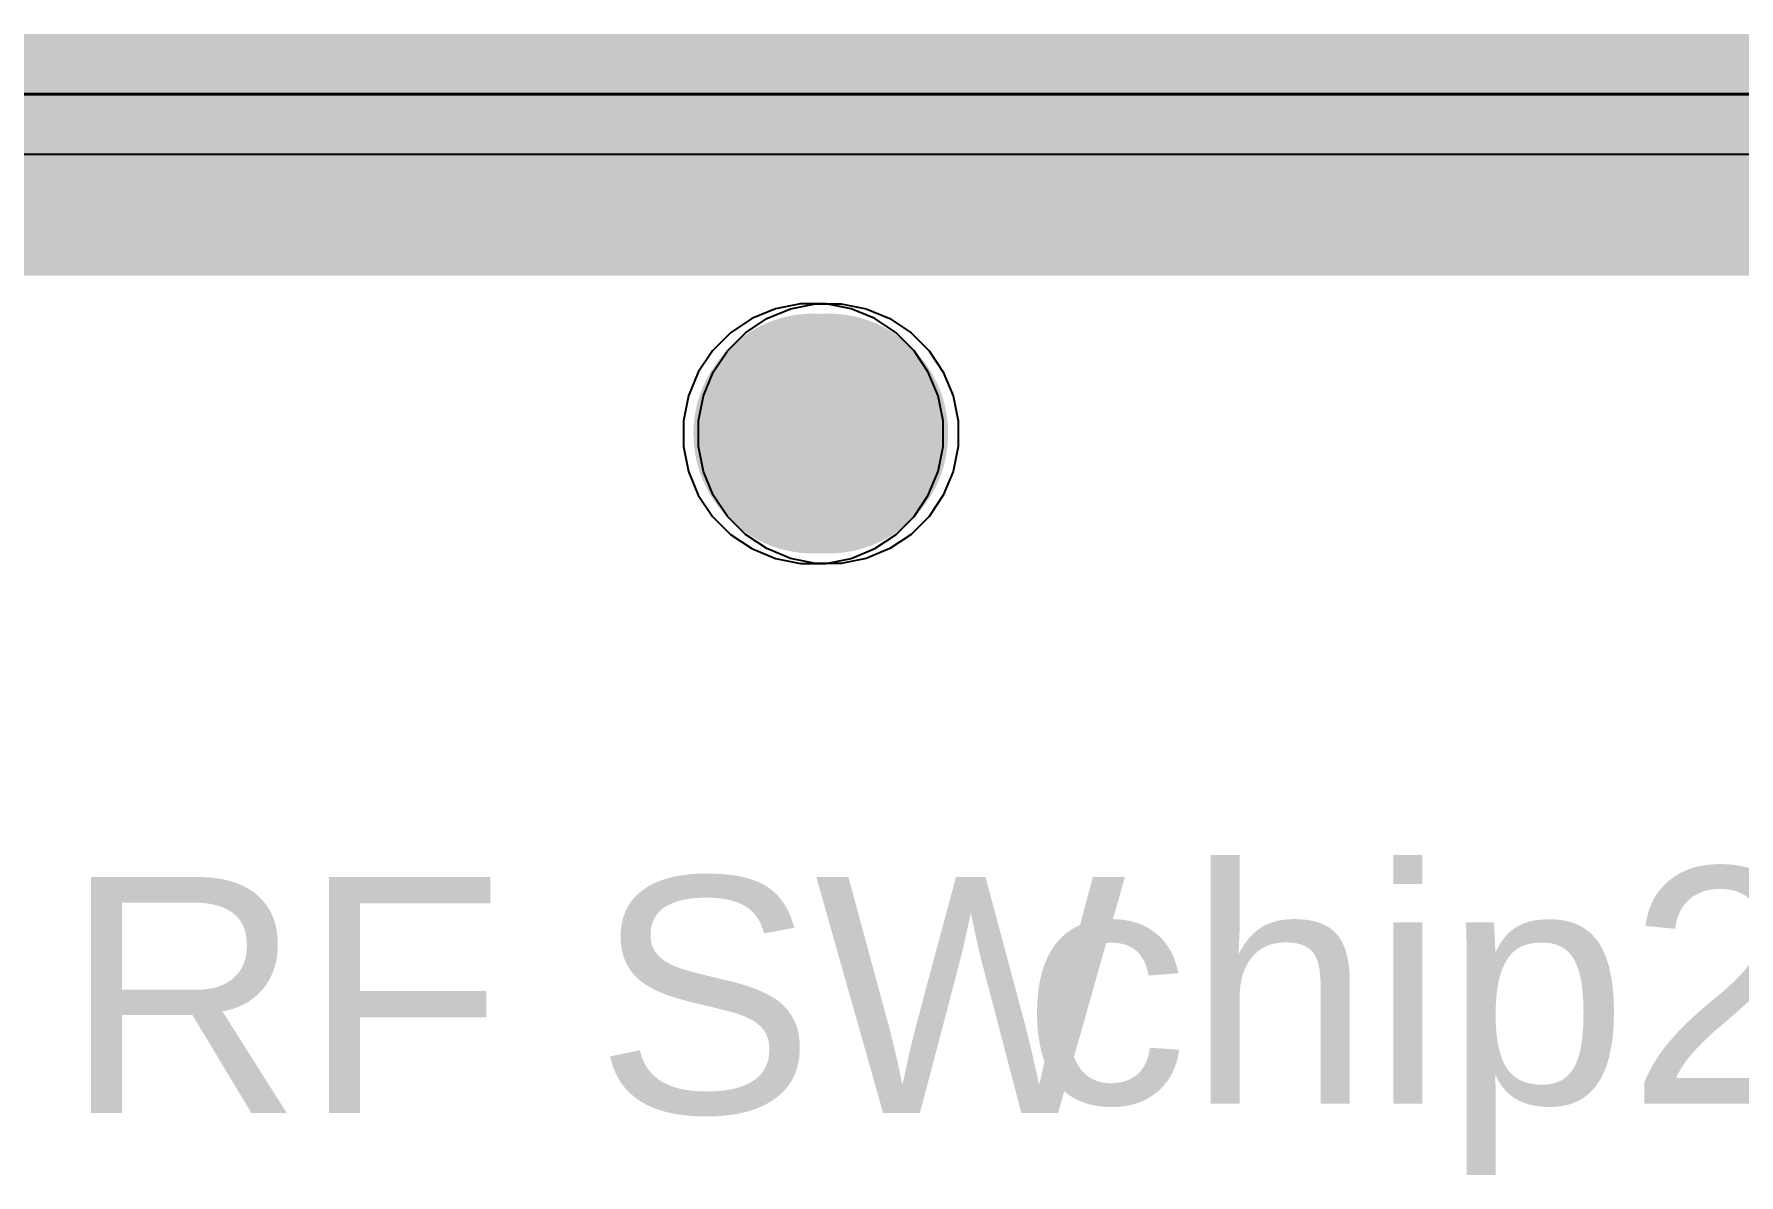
# Model space of a CAD drawing. Header units: inches. Extents: x -0.3 to 12.2, y -3.2 to 4.4.
# Drawn here: x 2.6 to 3.169, y 3.115 to 3.496 of the extents above; entities that cross this region are included whole.
import ezdxf

# ---------------------------------------------------------------- set-up
doc = ezdxf.new("R2010")
doc.units = ezdxf.units.IN
doc.header["$MEASUREMENT"] = 0
for name, color, linetype in [('Board', 76, 'Continuous'), ('Board Layer Stack Bottom Solder', 6, 'Continuous'), ('Bottom Layer_L8', 5, 'Continuous'), ('Bottom Paste', 16, 'Continuous'), ('Keep-Out Layer', 6, 'Continuous'), ('Plane_L2', 76, 'Continuous'), ('Plane_L4', 136, 'Continuous'), ('Plane_L5', 16, 'Continuous'), ('Plane_L7', 216, 'Continuous'), ('Top Overlay', 2, 'Continuous'), ('Top Paste', 8, 'Continuous'), ('Top Solder', 216, 'Continuous'), ('TOP_L1', 1, 'Continuous')]:
    doc.layers.add(name, color=color, linetype=linetype)
doc.styles.add('Arial', font='', dxfattribs={"height": 0.2})
doc.styles.get('Arial').set_extended_font_data('Arial')

# ---------------------------------------------------------------- blocks, each defined once
blk = doc.blocks.new('FIDUCIAL_B_167')
at = {"layer": 'Board Layer Stack Bottom Solder'}
h = blk.add_hatch(color=6, dxfattribs=at)
edge = h.paths.add_edge_path()
edge.add_arc((0, 0), 0.04, 0, 360)
at = {"layer": 'Bottom Layer_L8'}
h = blk.add_hatch(color=5, dxfattribs=at)
edge = h.paths.add_edge_path()
edge.add_arc((0, 0), 0.02, 0, 360)
at = {"layer": 'Bottom Paste'}
h = blk.add_hatch(color=16, dxfattribs=at)
edge = h.paths.add_edge_path()
edge.add_arc((0, 0), 0.02, 0, 360)
at = {"layer": 'Bottom Layer_L8'}
for p, q in [((-0.02051, 0.03838), (-0.01263, 0.04164)), ((-0.01263, 0.04164), (-0.00427, 0.04331)), ((-0.00427, 0.04331), (0, 0.04331)), ((0, 0.04331), (0.00427, 0.04331)), ((0.00427, 0.04331), (0.01263, 0.04164)), ((0.01263, 0.04164), (0.02051, 0.03838)), ((-0.02761, 0.03364), (-0.02051, 0.03838)), ((0.02051, 0.03838), (0.02761, 0.03364)), ((-0.03364, 0.02761), (-0.02761, 0.03364)), ((0.02761, 0.03364), (0.03364, 0.02761)), ((-0.03838, 0.02051), (-0.03364, 0.02761)), ((0.03364, 0.02761), (0.03838, 0.02051)), ((-0.04164, 0.01263), (-0.03838, 0.02051)), ((0.03838, 0.02051), (0.04164, 0.01263)), ((-0.04331, 0.00427), (-0.04164, 0.01263)), ((0.04164, 0.01263), (0.04331, 0.00427)), ((-0.04331, 0), (-0.04331, 0.00427)), ((-0.04331, -0.00427), (-0.04331, 0)), ((0.04331, 0.00427), (0.04331, 0)), ((0.04331, 0), (0.04331, 0)), ((0.04331, 0), (0.04331, -0.00427)), ((-0.04164, -0.01263), (-0.04331, -0.00427)), ((0.04331, -0.00427), (0.04164, -0.01263)), ((-0.03838, -0.02051), (-0.04164, -0.01263)), ((0.04164, -0.01263), (0.03838, -0.02051)), ((-0.03364, -0.02761), (-0.03838, -0.02051)), ((0.03838, -0.02051), (0.03364, -0.02761)), ((-0.02761, -0.03364), (-0.03364, -0.02761)), ((0.03364, -0.02761), (0.02761, -0.03364)), ((-0.02051, -0.03838), (-0.02761, -0.03364)), ((0.02761, -0.03364), (0.02051, -0.03838)), ((-0.01263, -0.04164), (-0.02051, -0.03838)), ((0.02051, -0.03838), (0.01263, -0.04164)), ((-0.00427, -0.04331), (-0.01263, -0.04164)), ((0, -0.04331), (-0.00427, -0.04331)), ((0.00427, -0.04331), (0, -0.04331)), ((0.01263, -0.04164), (0.00427, -0.04331))]:
    blk.add_line(p, q, dxfattribs=at)
blk = doc.blocks.new('FIDUCIAL_378')
at = {"layer": 'Top Paste'}
h = blk.add_hatch(color=8, dxfattribs=at)
edge = h.paths.add_edge_path()
edge.add_arc((0, 0), 0.02, 0, 360)
at = {"layer": 'Top Solder'}
h = blk.add_hatch(color=216, dxfattribs=at)
edge = h.paths.add_edge_path()
edge.add_arc((0, 0), 0.04, 0, 360)
at = {"layer": 'TOP_L1'}
h = blk.add_hatch(color=1, dxfattribs=at)
edge = h.paths.add_edge_path()
edge.add_arc((0, 0), 0.02, 0, 360)
for p, q in [((-0.01263, 0.04164), (-0.02051, 0.03838)), ((-0.00427, 0.04331), (-0.01263, 0.04164)), ((0, 0.04331), (-0.00427, 0.04331)), ((0.00427, 0.04331), (0, 0.04331)), ((0.01263, 0.04164), (0.00427, 0.04331)), ((0.02051, 0.03838), (0.01263, 0.04164)), ((-0.02051, 0.03838), (-0.02761, 0.03364)), ((0.02761, 0.03364), (0.02051, 0.03838)), ((-0.02761, 0.03364), (-0.03364, 0.02761)), ((0.03364, 0.02761), (0.02761, 0.03364)), ((-0.03364, 0.02761), (-0.03838, 0.02051)), ((0.03838, 0.02051), (0.03364, 0.02761)), ((-0.03838, 0.02051), (-0.04164, 0.01263)), ((0.04164, 0.01263), (0.03838, 0.02051)), ((-0.04164, 0.01263), (-0.04331, 0.00427)), ((0.04331, 0.00427), (0.04164, 0.01263)), ((-0.04331, 0.00427), (-0.04331, 0)), ((-0.04331, 0), (-0.04331, -0.00427)), ((0.04331, 0), (0.04331, 0.00427)), ((0.04331, 0), (0.04331, 0)), ((0.04331, -0.00427), (0.04331, 0)), ((-0.04331, -0.00427), (-0.04164, -0.01263)), ((0.04164, -0.01263), (0.04331, -0.00427)), ((-0.04164, -0.01263), (-0.03838, -0.02051)), ((0.03838, -0.02051), (0.04164, -0.01263)), ((-0.03838, -0.02051), (-0.03364, -0.02761)), ((0.03364, -0.02761), (0.03838, -0.02051)), ((-0.03364, -0.02761), (-0.02761, -0.03364)), ((0.02761, -0.03364), (0.03364, -0.02761)), ((-0.02761, -0.03364), (-0.02051, -0.03838)), ((0.02051, -0.03838), (0.02761, -0.03364)), ((-0.02051, -0.03838), (-0.01263, -0.04164)), ((0.01263, -0.04164), (0.02051, -0.03838)), ((-0.01263, -0.04164), (-0.00427, -0.04331)), ((-0.00427, -0.04331), (0, -0.04331)), ((0, -0.04331), (0.00427, -0.04331)), ((0.00427, -0.04331), (0.01263, -0.04164))]:
    blk.add_line(p, q, dxfattribs=at)

msp = doc.modelspace()

# ---------------------------------------------------------------- linework, layer by layer
at = {"layer": 'Board'}
msp.add_lwpolyline([(0.03002, 3.47578, 0.001, 0.001, 0), (3.96702, 3.47578, 0.001, 0.001, 0)], format="xyseb", dxfattribs=at)
at = {"layer": 'Keep-Out Layer'}
msp.add_lwpolyline([(0.03002, 3.44525, 0.06, 0.06, 0), (3.96702, 3.44525, 0.06, 0.06, 0)], format="xyseb", dxfattribs=at)
at = {"layer": 'Plane_L2'}
msp.add_line((0.03002, 3.45568), (3.96702, 3.45568), dxfattribs=at)
msp.add_lwpolyline([(0.03002, 3.47578, 0.04, 0.04, 0), (3.96702, 3.47578, 0.04, 0.04, 0)], format="xyseb", dxfattribs=at)
at = {"layer": 'Plane_L4'}
msp.add_line((0.03002, 3.45568), (3.96702, 3.45568), dxfattribs=at)
msp.add_lwpolyline([(0.03002, 3.47578, 0.04, 0.04, 0), (3.96702, 3.47578, 0.04, 0.04, 0)], format="xyseb", dxfattribs=at)
at = {"layer": 'Plane_L5'}
msp.add_line((0.03002, 3.45568), (3.96702, 3.45568), dxfattribs=at)
msp.add_lwpolyline([(0.03002, 3.47578, 0.04, 0.04, 0), (3.96702, 3.47578, 0.04, 0.04, 0)], format="xyseb", dxfattribs=at)
at = {"layer": 'Plane_L7'}
msp.add_line((0.03002, 3.45568), (3.96702, 3.45568), dxfattribs=at)
msp.add_lwpolyline([(0.03002, 3.47578, 0.04, 0.04, 0), (3.96702, 3.47578, 0.04, 0.04, 0)], format="xyseb", dxfattribs=at)

# ---------------------------------------------------------------- block references
at = {"rotation": 90}
for name, p in [('FIDUCIAL_378', (2.86, 3.36252)), ('FIDUCIAL_B_167', (2.865, 3.36252))]:
    msp.add_blockref(name, p, dxfattribs=at)

# ---------------------------------------------------------------- texts
at = {"layer": 'Top Overlay', "style": 'Arial'}
for s, p in [('chip2', (2.93, 3.13898)), ('RF SW', (2.61, 3.13584))]:
    msp.add_text(s, height=0.07874, dxfattribs=at).set_placement(p)

doc.saveas('drawing.dxf')
